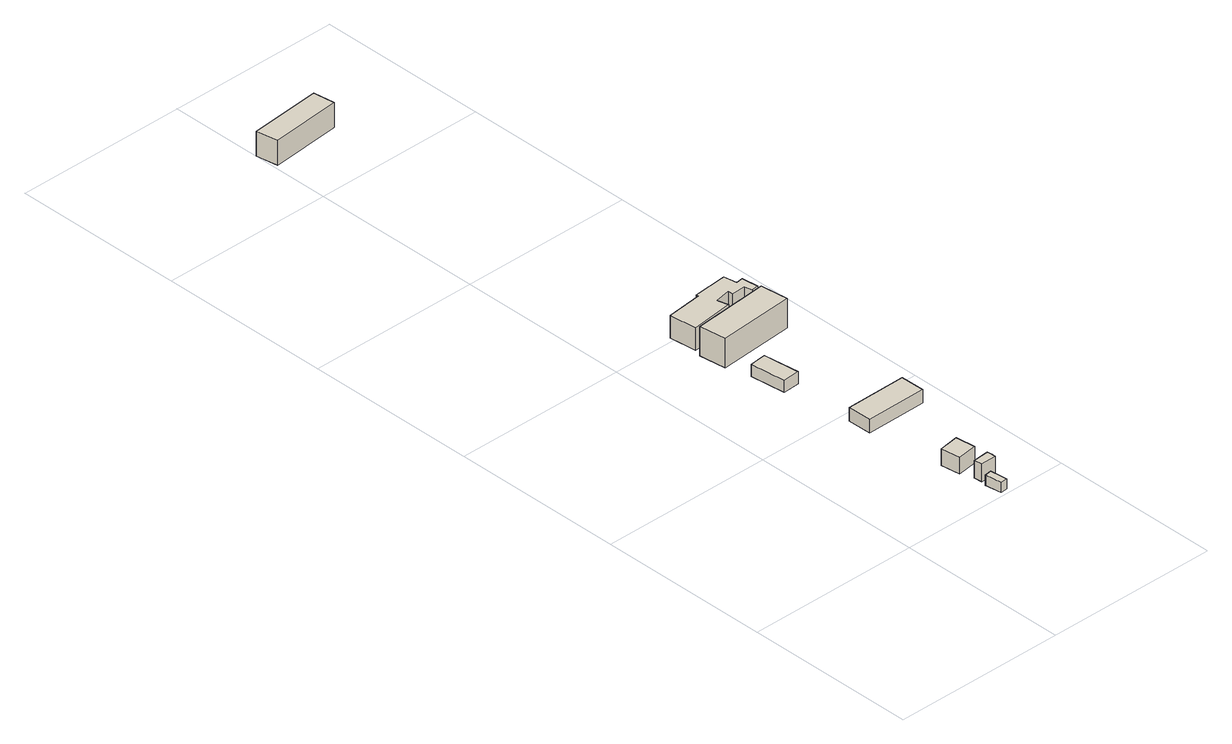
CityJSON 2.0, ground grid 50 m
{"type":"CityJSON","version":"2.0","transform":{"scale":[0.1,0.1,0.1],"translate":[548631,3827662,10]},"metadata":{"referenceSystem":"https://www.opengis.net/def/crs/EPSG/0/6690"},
"CityObjects":{
"building1":{"type":"Building","attributes":{"class":"3001","BuildingDetailAttribute.surveyYear":2017,"BuildingRiverFloodingRiskAttribute.description":"10","BuildingRiverFloodingRiskAttribute.rank":"1","BuildingRiverFloodingRiskAttribute.depth":0.029,"BuildingRiverFloodingRiskAttribute.adminType":"2","BuildingRiverFloodingRiskAttribute.scale":"2","BuildingRiverFloodingRiskAttribute.duration":0,"BuildingIDAttribute.prefecture":"27","BuildingIDAttribute.city":"27121"},"geometry":[{"type":"Solid","lod":"1","boundaries":[[[[0,1,2,3]],[[2,4,5,3]],[[1,6,4,2]],[[0,7,6,1]],[[3,5,7,0]],[[4,6,7,5]]]]}]},
"building2":{"type":"Building","attributes":{"class":"3001","measuredHeight":5.1,"BuildingDetailAttribute.surveyYear":2017,"BuildingRiverFloodingRiskAttribute.description":"10","BuildingRiverFloodingRiskAttribute.rank":"1","BuildingRiverFloodingRiskAttribute.depth":0.029,"BuildingRiverFloodingRiskAttribute.adminType":"2","BuildingRiverFloodingRiskAttribute.scale":"2","BuildingRiverFloodingRiskAttribute.duration":0,"BuildingIDAttribute.prefecture":"27","BuildingIDAttribute.city":"27121"},"geometry":[{"type":"Solid","lod":"1","boundaries":[[[[8,9,10,11,12,13]],[[12,14,15,13]],[[11,16,14,12]],[[10,17,16,11]],[[9,18,17,10]],[[8,19,18,9]],[[13,15,19,8]],[[14,16,17,18,19,15]]]]}]},
"building3":{"type":"Building","attributes":{"class":"3001","measuredHeight":4.7,"BuildingDetailAttribute.surveyYear":2017,"BuildingRiverFloodingRiskAttribute.description":"10","BuildingRiverFloodingRiskAttribute.rank":"1","BuildingRiverFloodingRiskAttribute.depth":0.029,"BuildingRiverFloodingRiskAttribute.adminType":"2","BuildingRiverFloodingRiskAttribute.scale":"2","BuildingRiverFloodingRiskAttribute.duration":0,"BuildingIDAttribute.prefecture":"27","BuildingIDAttribute.city":"27121"},"geometry":[{"type":"Solid","lod":"1","boundaries":[[[[20,21,22,23]],[[22,24,25,23]],[[21,26,24,22]],[[20,27,26,21]],[[23,25,27,20]],[[24,26,27,25]]]]}]},
"building4":{"type":"Building","attributes":{"class":"3003","measuredHeight":3.5,"BuildingDetailAttribute.specifiedBuildingCoverageRate":0.8,"BuildingDetailAttribute.surveyYear":2017,"BuildingRiverFloodingRiskAttribute.description":"10","BuildingRiverFloodingRiskAttribute.rank":"1","BuildingRiverFloodingRiskAttribute.depth":0.211,"BuildingRiverFloodingRiskAttribute.adminType":"2","BuildingRiverFloodingRiskAttribute.scale":"2","BuildingRiverFloodingRiskAttribute.duration":0,"BuildingIDAttribute.prefecture":"27","BuildingIDAttribute.city":"27121"},"geometry":[{"type":"Solid","lod":"1","boundaries":[[[[28,29,30,31]],[[30,32,33,31]],[[29,34,32,30]],[[28,35,34,29]],[[31,33,35,28]],[[32,34,35,33]]]]}]},
"building5":{"type":"Building","attributes":{"class":"3001","measuredHeight":3.9,"BuildingDetailAttribute.surveyYear":2017,"BuildingRiverFloodingRiskAttribute.description":"10","BuildingRiverFloodingRiskAttribute.rank":"1","BuildingRiverFloodingRiskAttribute.depth":0.01,"BuildingRiverFloodingRiskAttribute.adminType":"2","BuildingRiverFloodingRiskAttribute.scale":"2","BuildingRiverFloodingRiskAttribute.duration":0,"BuildingIDAttribute.prefecture":"27","BuildingIDAttribute.city":"27121"},"geometry":[{"type":"Solid","lod":"1","boundaries":[[[[36,37,38,39]],[[38,40,41,39]],[[37,42,40,38]],[[36,43,42,37]],[[39,41,43,36]],[[40,42,43,41]]]]}]},
"building6":{"type":"Building","attributes":{"class":"3001","measuredHeight":8.5,"BuildingDetailAttribute.surveyYear":2017,"BuildingRiverFloodingRiskAttribute.description":"10","BuildingRiverFloodingRiskAttribute.rank":"1","BuildingRiverFloodingRiskAttribute.depth":0.211,"BuildingRiverFloodingRiskAttribute.adminType":"2","BuildingRiverFloodingRiskAttribute.scale":"2","BuildingRiverFloodingRiskAttribute.duration":0,"BuildingIDAttribute.prefecture":"27","BuildingIDAttribute.city":"27121"},"geometry":[{"type":"Solid","lod":"1","boundaries":[[[[44,45,46,47]],[[46,48,49,47]],[[45,50,48,46]],[[44,51,50,45]],[[47,49,51,44]],[[48,50,51,49]]]]}]},
"building7":{"type":"Building","attributes":{"class":"3001","measuredHeight":6.6,"BuildingDetailAttribute.surveyYear":2017,"BuildingRiverFloodingRiskAttribute.description":"10","BuildingRiverFloodingRiskAttribute.rank":"1","BuildingRiverFloodingRiskAttribute.depth":0.269,"BuildingRiverFloodingRiskAttribute.adminType":"2","BuildingRiverFloodingRiskAttribute.scale":"2","BuildingRiverFloodingRiskAttribute.duration":0,"BuildingIDAttribute.prefecture":"27","BuildingIDAttribute.city":"27121"},"geometry":[{"type":"Solid","lod":"1","boundaries":[[[[52,53,54,55,56,57,58,59,60,61,62,63,64,65]],[[64,66,67,65]],[[63,68,66,64]],[[62,69,68,63]],[[61,70,69,62]],[[60,71,70,61]],[[59,72,71,60]],[[58,73,72,59]],[[57,74,73,58]],[[56,75,74,57]],[[55,76,75,56]],[[54,77,76,55]],[[53,78,77,54]],[[52,79,78,53]],[[65,67,79,52]],[[66,68,69,70,71,72,73,74,75,76,77,78,79,67]]]]}]},
"building8":{"type":"Building","attributes":{"class":"3001","measuredHeight":7.3,"BuildingDetailAttribute.surveyYear":2017,"BuildingRiverFloodingRiskAttribute.description":"10","BuildingRiverFloodingRiskAttribute.rank":"2","BuildingRiverFloodingRiskAttribute.depth":0.613,"BuildingRiverFloodingRiskAttribute.adminType":"2","BuildingRiverFloodingRiskAttribute.scale":"2","BuildingRiverFloodingRiskAttribute.duration":4.08,"BuildingIDAttribute.prefecture":"27","BuildingIDAttribute.city":"27121"},"geometry":[{"type":"Solid","lod":"1","boundaries":[[[[80,81,82,83]],[[82,84,85,83]],[[81,86,84,82]],[[80,87,86,81]],[[83,85,87,80]],[[84,86,87,85]]]]}]}
},
"vertices":[
[301,51,15],[321,54,15],[326,5,15],[307,3,15],[326,5,45],[307,3,45],[321,54,45],[301,51,45],
[350,81,15],[350,69,15],[305,67,15],[303,91,15],[349,94,15],[350,85,15],[349,94,66],[350,85,66],[303,91,66],[305,67,66],[350,69,66],[350,81,66],
[283,184,14],[340,192,14],[347,135,14],[290,128,14],[347,135,62],[290,128,62],[340,192,62],[283,184,62],
[274,663,11],[226,660,11],[215,762,11],[263,767,11],[215,762,46],[263,767,46],[226,660,46],[274,663,46],
[254,397,13],[253,467,13],[429,469,13],[430,399,13],[429,469,52],[430,399,52],[253,467,52],[254,397,52],
[186,907,11],[406,926,11],[415,846,11],[195,829,11],[415,846,96],[195,829,96],[406,926,96],[186,907,96],
[186,1008,11],[288,1019,11],[288,1026,11],[387,1034,11],[393,996,11],[413,999,11],[418,951,11],[398,949,11],[393,971,11],[353,968,11],[353,983,11],[308,975,11],[316,943,11],[194,929,11],[316,943,77],[194,929,77],[308,975,77],[353,983,77],[353,968,77],[393,971,77],[398,949,77],[418,951,77],[413,999,77],[393,996,77],[387,1034,77],[288,1026,77],[288,1019,77],[186,1008,77],
[1,2230,7],[208,2249,7],[216,2187,7],[12,2167,7],[216,2187,79],[12,2167,79],[208,2249,79],[1,2230,79]
]}
